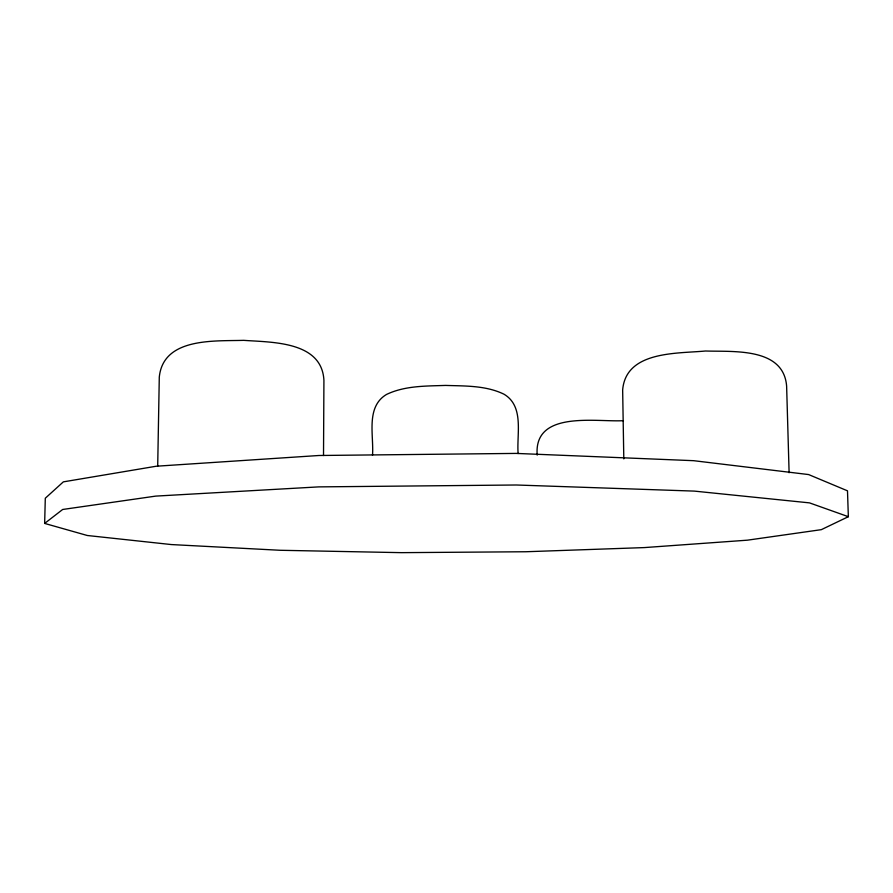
<?xml version="1.0" encoding="UTF-8"?>
<svg xmlns="http://www.w3.org/2000/svg" width="893" height="893" viewBox="0 0 893 893"><rect width="100%" height="100%" fill="white"/><g stroke="black" fill="none" stroke-linecap="round" stroke-linejoin="round"><path stroke-width="1.34" d="M372.504 455.274C374.022 435.505 365.46 407.029 386.49 394.46C404.808 385.664 425.749 386.111 445.596 385.419C465.197 386.066 485.959 385.408 504.02 394.215C524.515 406.371 516.522 434.311 518.13 453.532M323.512 455.519L323.925 380.396C321.915 341.115 271.918 342.399 243.666 340.345C214.856 341.282 163.352 337.163 159.289 377.092L157.704 466.057M44.65 523.421L45.297 498.227L63.347 481.863L156.275 466.224L318.935 455.497L516.087 453.41L693.671 460.688L808.623 474.563L847.49 490.826L848.35 516.69L821.326 529.661L747.419 540.176L644.378 547.588L525.687 551.751L401.404 552.655L280.145 550.278L171.344 544.563L87.313 535.499L44.65 523.421L62.666 509.479L155.739 496.106L318.745 486.886L516.355 484.999L694.33 491.105L809.482 502.871L848.35 516.69M623.437 420.681C596.089 422.233 533.59 410.032 537.195 455.117M789.111 472.754L786.621 386.111C783.541 347.098 732.986 351.931 705.481 351.005C677.24 353.706 625.971 350.703 622.655 389.928L623.805 458.902"/></g></svg>
